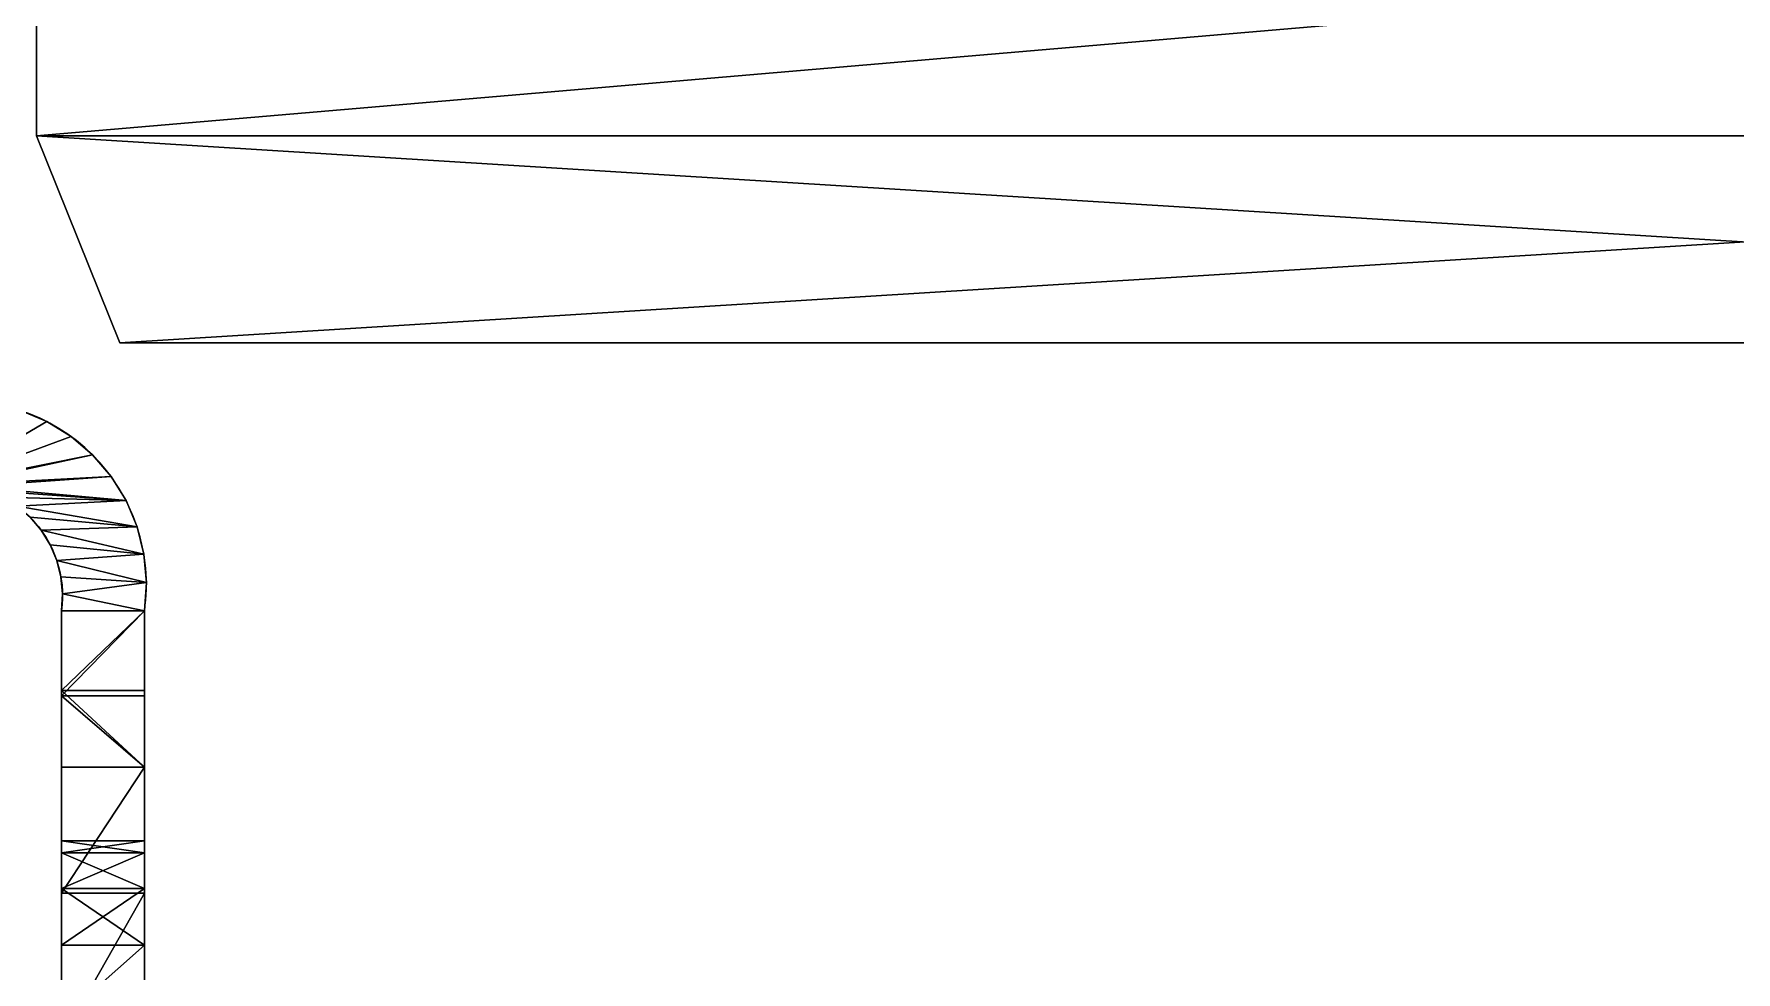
# Model space of a CAD drawing. Header units: millimetres. Extents: x 792 to 981, y 271 to 417.
# Drawn here: x 880.15 to 900.58, y 293.08 to 304.35 of the extents above; entities that cross this region are included whole.
import ezdxf

# ---------------------------------------------------------------- set-up
doc = ezdxf.new("R2010")
doc.units = ezdxf.units.MM

# ---------------------------------------------------------------- blocks, each defined once
blk = doc.blocks.new('Group_5')
for p, q in [((0.2202976248071948, 25.22003521172046, 80.00000011891669), (0.2202967056775165, 25.22003244934103)), ((0.2202967056775165, 25.22003244934103), (10.22029670567614, 25.22003244934076)), ((0.2202976248071948, 25.22003521172046, 80.00000011891669), (10.22029762480582, 25.22003521172019, 80.00000011891646)), ((10.22029762480582, 25.22003521172019, 80.00000011891646), (10.22029670567614, 25.22003244934076)), ((10.08801851248784, 23.17728234998452, 80.0000001188815), (10.08801759335816, 23.17727958760509)), ((9.191296783228608e-07, 21.81548699969649, 80.00000016865457), (0, 21.81548423731705, 4.977306264919434e-08)), ((10.27178611144172, 21.13851642735886, 80.00000011893006), (10.27178519231204, 21.13851366497943)), ((0.3064080014302675, 18.41760620919726, 80.00000022651528), (0.3064070823005892, 18.41760344681783, 1.07633789170336e-07)), ((10.76721923612166, 19.1523434649373, 80.00000011906103), (10.76721831699198, 19.15234070255787)), ((11.56250631333941, 17.26611562013817, 80.00000011927123), (11.56250539420974, 17.26611285775874)), ((1.132214754675237, 15.10739135622737, 80.00000029111956), (1.132213835545559, 15.10738859384794, 1.722380707391835e-07)), ((12.63868698083761, 15.52480226850152, 80.0000001195557), (12.63868606170793, 15.5247995061221)), ((13.97010411945157, 13.96991789315719, 80.00000011990763), (13.9701032003219, 13.96991513077776, 1.026129403669529e-09)), ((15.52501554200522, 12.63853234205009, 80.00000012031862), (15.52501462287554, 12.63852957967067, 1.43712259870199e-09)), ((2.457735637892935, 11.96375118046272, 80.00000036092739), (2.457734718763257, 11.96374841808329, 2.420458898200195e-07)), ((17.26635075572413, 11.56238704928159, 80.00000012077888), (17.26634983659445, 11.56238428690217, 1.897386248117527e-09)), ((19.15259475626618, 10.76713829065076, 80.00000012127745), (19.1525938371365, 10.76713552827133, 2.395956322231996e-09)), ((21.13877778292423, 10.27174551486521, 80.00000012180244), (21.13877686379455, 10.27174275248578, 2.920943842354973e-09)), ((25.22029669329412, 10.2203371812742, 3.999795339382217e-09), (25.220289189111, 0.2203371812769234, 7.810231057447936e-07)), ((25.2202976124238, 10.22033994365363, 80.00000012288129), (25.22029010824068, 0.2203399436563515, 80.0000008999046)), ((25.2202976124238, 10.22033994365363, 80.00000012288129), (25.22029669329412, 10.2203371812742, 3.999795339382217e-09)), ((4.251372949134854, 9.061623622575423, 80.00000043427467), (4.251372030005176, 9.061620860195994, 3.153931729116266e-07)), ((23.17754743833907, 10.08801933315918, 80.00000012234135), (23.17754651920939, 10.08801657077975, 3.459850717035806e-09)), ((6.470370049949538, 6.470189457271576, 80.00000050941293), (6.47036913081986, 6.470186694892147, 3.905314279961658e-07)), ((9.061830596036671, 4.251223165368663, 80.00000058455106), (9.061829676906992, 4.251220402989235, 4.656695702820457e-07)), ((11.96397947771505, 2.457620356745579, 80.00000065789794), (11.96397855858537, 2.457617594366151, 5.390164472984793e-07)), ((15.10763541196316, 1.132136847381994, 80.00000072770509), (15.10763449283348, 1.132134085002566, 6.088235895873595e-07)), ((18.41786008245875, 0.3063694483102082, 80.00000079230847), (18.41785916332907, 0.3063666859307801, 6.734269687669325e-07)), ((21.81574451549641, 2.762379428133954e-06, 80.00000085016806), (21.81574359636673, 0, 7.312865673014812e-07)), ((25.22029010824068, 0.2203399436563515, 80.0000008999046), (25.220289189111, 0.2203371812769234, 7.810231057447936e-07))]:
    blk.add_line(p, q)
blk.add_polyline3d([(25.220289189111, 0.2203371812769234, 7.810231057447936e-07), (21.81574359636673, 0, 7.312865673014812e-07), (18.41785916332907, 0.3063666859307801, 6.734269687669325e-07), (15.10763449283348, 1.132134085002566, 6.088235895873595e-07), (11.96397855858537, 2.457617594366151, 5.390164472984793e-07), (9.061829676906992, 4.251220402989235, 4.656695702820457e-07), (6.47036913081986, 6.470186694892147, 3.905314279961658e-07), (4.251372030005176, 9.061620860195994, 3.153931729116266e-07), (2.457734718763257, 11.96374841808329, 2.420458898200195e-07), (1.132213835545559, 15.10738859384794, 1.722380707391835e-07), (0.3064070823005892, 18.41760344681783, 1.07633789170336e-07), (0, 21.81548423731705, 4.977306264919434e-08), (0.2202967056775165, 25.22003244934103, 3.519318170219776e-11)])
at = {"extrusion": (1.561976564186232e-08, -1.561994585002258e-08, -0.9999999999999998)}
blk.add_arc((-22.09518084273304, 22.09518351048405, -80.00000050941127), 22.09694891776062, 261.8695570632296, 8.129761765065634, dxfattribs=at)
for centre in [(23.3445082584302, 23.34451063038865, -2.666477231103887e-09), (23.34450919870559, 23.34451339276808, 80.00000011621502)]:
    blk.add_arc(centre, 13.25754543551748, 171.8671832519301, 278.1339807028423)
mesh = blk.add_polyface()
corners = [(9.191296783228608e-07, 21.81548699969649, 80.00000016865457), (0.2202967056775165, 25.22003244934103), (0, 21.81548423731705, 4.977306264919434e-08), (0.2202976248071948, 25.22003521172046, 80.00000011891669)]
mesh.append_faces([[corners[k] for k in face] for face in [(0, 1, 2), (1, 0, 3)]], dxfattribs={"vtx0": -1})
mesh = blk.add_polyface()
corners = [(0.2202967056775165, 25.22003244934103), (0.3064070823005892, 18.41760344681783, 1.07633789170336e-07), (0, 21.81548423731705, 4.977306264919434e-08), (10.22029670567614, 25.22003244934076), (1.132213835545559, 15.10738859384794, 1.722380707391835e-07), (2.457734718763257, 11.96374841808329, 2.420458898200195e-07), (4.251372030005176, 9.061620860195994, 3.153931729116266e-07), (6.47036913081986, 6.470186694892147, 3.905314279961658e-07), (10.08801759335816, 23.17727958760509), (9.061829676906992, 4.251220402989235, 4.656695702820457e-07), (10.27178519231204, 21.13851366497943), (11.96397855858537, 2.457617594366151, 5.390164472984793e-07), (10.76721831699198, 19.15234070255787), (11.56250539420974, 17.26611285775874), (12.63868606170793, 15.5247995061221), (15.10763449283348, 1.132134085002566, 6.088235895873595e-07), (13.9701032003219, 13.96991513077776, 1.026129403669529e-09), (15.52501462287554, 12.63852957967067, 1.43712259870199e-09), (18.41785916332907, 0.3063666859307801, 6.734269687669325e-07), (17.26634983659445, 11.56238428690217, 1.897386248117527e-09), (19.1525938371365, 10.76713552827133, 2.395956322231996e-09), (21.81574359636673, 0, 7.312865673014812e-07), (21.13877686379455, 10.27174275248578, 2.920943842354973e-09), (23.17754651920939, 10.08801657077975, 3.459850717035806e-09), (25.220289189111, 0.2203371812769234, 7.810231057447936e-07), (25.22029669329412, 10.2203371812742, 3.999795339382217e-09)]
mesh.append_faces([[corners[k] for k in face] for face in [(0, 1, 2), (24, 23, 25)]], dxfattribs={"vtx0": -1})
mesh.append_faces([[corners[k] for k in face] for face in [(1, 3, 4), (4, 3, 5), (5, 3, 6), (6, 3, 7), (7, 8, 9), (9, 10, 11), (10, 9, 8), (11, 14, 15), (15, 17, 18), (18, 20, 21), (21, 23, 24)]], dxfattribs={"vtx0": -1, "vtx1": -1})
mesh.append_faces([[corners[k] for k in face] for face in [(1, 0, 3), (7, 3, 8), (11, 10, 12), (11, 12, 13), (11, 13, 14), (15, 14, 16), (15, 16, 17), (18, 17, 19), (18, 19, 20), (21, 20, 22), (21, 22, 23)]], dxfattribs={"vtx0": -1, "vtx2": -1})
mesh = blk.add_polyface()
corners = [(9.061830596036671, 4.251223165368663, 80.00000058455106), (10.27178611144172, 21.13851642735886, 80.00000011893006), (10.08801851248784, 23.17728234998452, 80.0000001188815), (11.96397947771505, 2.457620356745579, 80.00000065789794), (10.76721923612166, 19.1523434649373, 80.00000011906103), (11.56250631333941, 17.26611562013817, 80.00000011927123), (12.63868698083761, 15.52480226850152, 80.0000001195557), (15.10763541196316, 1.132136847381994, 80.00000072770509), (13.97010411945157, 13.96991789315719, 80.00000011990763), (15.52501554200522, 12.63853234205009, 80.00000012031862), (18.41786008245875, 0.3063694483102082, 80.00000079230847), (17.26635075572413, 11.56238704928159, 80.00000012077888), (19.15259475626618, 10.76713829065076, 80.00000012127745), (21.81574451549641, 2.762379428133954e-06, 80.00000085016806), (21.13877778292423, 10.27174551486521, 80.00000012180244), (23.17754743833907, 10.08801933315918, 80.00000012234135), (25.22029010824068, 0.2203399436563515, 80.0000008999046), (25.2202976124238, 10.22033994365363, 80.00000012288129), (0.3064080014302675, 18.41760620919726, 80.00000022651528), (0.2202976248071948, 25.22003521172046, 80.00000011891669), (9.191296783228608e-07, 21.81548699969649, 80.00000016865457), (10.22029762480582, 25.22003521172019, 80.00000011891646), (1.132214754675237, 15.10739135622737, 80.00000029111956), (2.457735637892935, 11.96375118046272, 80.00000036092739), (4.251372949134854, 9.061623622575423, 80.00000043427467), (6.470370049949538, 6.470189457271576, 80.00000050941293)]
mesh.append_faces([[corners[k] for k in face] for face in [(15, 16, 17), (18, 19, 20)]], dxfattribs={"vtx0": -1})
mesh.append_faces([[corners[k] for k in face] for face in [(1, 3, 4), (4, 3, 5), (5, 3, 6), (6, 7, 8), (8, 7, 9), (9, 10, 11), (11, 10, 12), (12, 13, 14), (14, 13, 15), (19, 18, 21), (21, 25, 2)]], dxfattribs={"vtx0": -1, "vtx1": -1})
mesh.append_faces([[corners[k] for k in face] for face in [(0, 1, 2), (1, 0, 3), (6, 3, 7), (9, 7, 10), (12, 10, 13), (15, 13, 16), (21, 18, 22), (21, 22, 23), (21, 23, 24), (21, 24, 25), (2, 25, 0)]], dxfattribs={"vtx0": -1, "vtx2": -1})
mesh = blk.add_polyface()
corners = [(0.2202967056775165, 25.22003244934103), (10.22029762480582, 25.22003521172019, 80.00000011891646), (10.22029670567614, 25.22003244934076), (0.2202976248071948, 25.22003521172046, 80.00000011891669)]
mesh.append_faces([[corners[k] for k in face] for face in [(0, 1, 2), (1, 0, 3)]], dxfattribs={"vtx0": -1})
mesh = blk.add_polyface()
corners = [(10.22029670567614, 25.22003244934076), (10.08801851248784, 23.17728234998452, 80.0000001188815), (10.08801759335816, 23.17727958760509), (10.22029762480582, 25.22003521172019, 80.00000011891646)]
mesh.append_faces([[corners[k] for k in face] for face in [(0, 1, 2), (1, 0, 3)]], dxfattribs={"vtx0": -1})
mesh = blk.add_polyface()
corners = [(10.08801759335816, 23.17727958760509), (10.27178611144172, 21.13851642735886, 80.00000011893006), (10.27178519231204, 21.13851366497943), (10.08801851248784, 23.17728234998452, 80.0000001188815)]
mesh.append_faces([[corners[k] for k in face] for face in [(0, 1, 2), (1, 0, 3)]], dxfattribs={"vtx0": -1})
mesh = blk.add_polyface()
corners = [(0.3064080014302675, 18.41760620919726, 80.00000022651528), (0, 21.81548423731705, 4.977306264919434e-08), (0.3064070823005892, 18.41760344681783, 1.07633789170336e-07), (9.191296783228608e-07, 21.81548699969649, 80.00000016865457)]
mesh.append_faces([[corners[k] for k in face] for face in [(0, 1, 2), (1, 0, 3)]], dxfattribs={"vtx0": -1})
mesh = blk.add_polyface()
corners = [(10.27178519231204, 21.13851366497943), (10.76721923612166, 19.1523434649373, 80.00000011906103), (10.76721831699198, 19.15234070255787), (10.27178611144172, 21.13851642735886, 80.00000011893006)]
mesh.append_faces([[corners[k] for k in face] for face in [(0, 1, 2), (1, 0, 3)]], dxfattribs={"vtx0": -1})
mesh = blk.add_polyface()
corners = [(1.132214754675237, 15.10739135622737, 80.00000029111956), (0.3064070823005892, 18.41760344681783, 1.07633789170336e-07), (1.132213835545559, 15.10738859384794, 1.722380707391835e-07), (0.3064080014302675, 18.41760620919726, 80.00000022651528)]
mesh.append_faces([[corners[k] for k in face] for face in [(0, 1, 2), (1, 0, 3)]], dxfattribs={"vtx0": -1})
mesh = blk.add_polyface()
corners = [(10.76721831699198, 19.15234070255787), (11.56250631333941, 17.26611562013817, 80.00000011927123), (11.56250539420974, 17.26611285775874), (10.76721923612166, 19.1523434649373, 80.00000011906103)]
mesh.append_faces([[corners[k] for k in face] for face in [(0, 1, 2), (1, 0, 3)]], dxfattribs={"vtx0": -1})
mesh = blk.add_polyface()
corners = [(11.56250539420974, 17.26611285775874), (12.63868698083761, 15.52480226850152, 80.0000001195557), (12.63868606170793, 15.5247995061221), (11.56250631333941, 17.26611562013817, 80.00000011927123)]
mesh.append_faces([[corners[k] for k in face] for face in [(0, 1, 2), (1, 0, 3)]], dxfattribs={"vtx0": -1})
mesh = blk.add_polyface()
corners = [(2.457735637892935, 11.96375118046272, 80.00000036092739), (1.132213835545559, 15.10738859384794, 1.722380707391835e-07), (2.457734718763257, 11.96374841808329, 2.420458898200195e-07), (1.132214754675237, 15.10739135622737, 80.00000029111956)]
mesh.append_faces([[corners[k] for k in face] for face in [(0, 1, 2), (1, 0, 3)]], dxfattribs={"vtx0": -1})
mesh = blk.add_polyface()
corners = [(12.63868606170793, 15.5247995061221), (13.97010411945157, 13.96991789315719, 80.00000011990763), (13.9701032003219, 13.96991513077776, 1.026129403669529e-09), (12.63868698083761, 15.52480226850152, 80.0000001195557)]
mesh.append_faces([[corners[k] for k in face] for face in [(0, 1, 2), (1, 0, 3)]], dxfattribs={"vtx0": -1})
mesh = blk.add_polyface()
corners = [(13.97010411945157, 13.96991789315719, 80.00000011990763), (15.52501462287554, 12.63852957967067, 1.43712259870199e-09), (13.9701032003219, 13.96991513077776, 1.026129403669529e-09), (15.52501554200522, 12.63853234205009, 80.00000012031862)]
mesh.append_faces([[corners[k] for k in face] for face in [(0, 1, 2), (1, 0, 3)]], dxfattribs={"vtx0": -1})
mesh = blk.add_polyface()
corners = [(15.52501554200522, 12.63853234205009, 80.00000012031862), (17.26634983659445, 11.56238428690217, 1.897386248117527e-09), (15.52501462287554, 12.63852957967067, 1.43712259870199e-09), (17.26635075572413, 11.56238704928159, 80.00000012077888)]
mesh.append_faces([[corners[k] for k in face] for face in [(0, 1, 2), (1, 0, 3)]], dxfattribs={"vtx0": -1})
mesh = blk.add_polyface()
corners = [(4.251372949134854, 9.061623622575423, 80.00000043427467), (2.457734718763257, 11.96374841808329, 2.420458898200195e-07), (4.251372030005176, 9.061620860195994, 3.153931729116266e-07), (2.457735637892935, 11.96375118046272, 80.00000036092739)]
mesh.append_faces([[corners[k] for k in face] for face in [(0, 1, 2), (1, 0, 3)]], dxfattribs={"vtx0": -1})
mesh = blk.add_polyface()
corners = [(17.26635075572413, 11.56238704928159, 80.00000012077888), (19.1525938371365, 10.76713552827133, 2.395956322231996e-09), (17.26634983659445, 11.56238428690217, 1.897386248117527e-09), (19.15259475626618, 10.76713829065076, 80.00000012127745)]
mesh.append_faces([[corners[k] for k in face] for face in [(0, 1, 2), (1, 0, 3)]], dxfattribs={"vtx0": -1})
mesh = blk.add_polyface()
corners = [(19.15259475626618, 10.76713829065076, 80.00000012127745), (21.13877686379455, 10.27174275248578, 2.920943842354973e-09), (19.1525938371365, 10.76713552827133, 2.395956322231996e-09), (21.13877778292423, 10.27174551486521, 80.00000012180244)]
mesh.append_faces([[corners[k] for k in face] for face in [(0, 1, 2), (1, 0, 3)]], dxfattribs={"vtx0": -1})
mesh = blk.add_polyface()
corners = [(21.13877778292423, 10.27174551486521, 80.00000012180244), (23.17754651920939, 10.08801657077975, 3.459850717035806e-09), (21.13877686379455, 10.27174275248578, 2.920943842354973e-09), (23.17754743833907, 10.08801933315918, 80.00000012234135)]
mesh.append_faces([[corners[k] for k in face] for face in [(0, 1, 2), (1, 0, 3)]], dxfattribs={"vtx0": -1})
mesh = blk.add_polyface()
corners = [(23.17754743833907, 10.08801933315918, 80.00000012234135), (25.22029669329412, 10.2203371812742, 3.999795339382217e-09), (23.17754651920939, 10.08801657077975, 3.459850717035806e-09), (25.2202976124238, 10.22033994365363, 80.00000012288129)]
mesh.append_faces([[corners[k] for k in face] for face in [(0, 1, 2), (1, 0, 3)]], dxfattribs={"vtx0": -1})
mesh = blk.add_polyface()
corners = [(25.22029669329412, 10.2203371812742, 3.999795339382217e-09), (25.22029010824068, 0.2203399436563515, 80.0000008999046), (25.220289189111, 0.2203371812769234, 7.810231057447936e-07), (25.2202976124238, 10.22033994365363, 80.00000012288129)]
mesh.append_faces([[corners[k] for k in face] for face in [(0, 1, 2), (1, 0, 3)]], dxfattribs={"vtx0": -1})
mesh = blk.add_polyface()
corners = [(6.470370049949538, 6.470189457271576, 80.00000050941293), (4.251372030005176, 9.061620860195994, 3.153931729116266e-07), (6.47036913081986, 6.470186694892147, 3.905314279961658e-07), (4.251372949134854, 9.061623622575423, 80.00000043427467)]
mesh.append_faces([[corners[k] for k in face] for face in [(0, 1, 2), (1, 0, 3)]], dxfattribs={"vtx0": -1})
mesh = blk.add_polyface()
corners = [(9.061829676906992, 4.251220402989235, 4.656695702820457e-07), (6.470370049949538, 6.470189457271576, 80.00000050941293), (6.47036913081986, 6.470186694892147, 3.905314279961658e-07), (9.061830596036671, 4.251223165368663, 80.00000058455106)]
mesh.append_faces([[corners[k] for k in face] for face in [(0, 1, 2), (1, 0, 3)]], dxfattribs={"vtx0": -1})
mesh = blk.add_polyface()
corners = [(11.96397855858537, 2.457617594366151, 5.390164472984793e-07), (9.061830596036671, 4.251223165368663, 80.00000058455106), (9.061829676906992, 4.251220402989235, 4.656695702820457e-07), (11.96397947771505, 2.457620356745579, 80.00000065789794)]
mesh.append_faces([[corners[k] for k in face] for face in [(0, 1, 2), (1, 0, 3)]], dxfattribs={"vtx0": -1})
mesh = blk.add_polyface()
corners = [(15.10763449283348, 1.132134085002566, 6.088235895873595e-07), (11.96397947771505, 2.457620356745579, 80.00000065789794), (11.96397855858537, 2.457617594366151, 5.390164472984793e-07), (15.10763541196316, 1.132136847381994, 80.00000072770509)]
mesh.append_faces([[corners[k] for k in face] for face in [(0, 1, 2), (1, 0, 3)]], dxfattribs={"vtx0": -1})
mesh = blk.add_polyface()
corners = [(18.41785916332907, 0.3063666859307801, 6.734269687669325e-07), (15.10763541196316, 1.132136847381994, 80.00000072770509), (15.10763449283348, 1.132134085002566, 6.088235895873595e-07), (18.41786008245875, 0.3063694483102082, 80.00000079230847)]
mesh.append_faces([[corners[k] for k in face] for face in [(0, 1, 2), (1, 0, 3)]], dxfattribs={"vtx0": -1})
mesh = blk.add_polyface()
corners = [(21.81574359636673, 0, 7.312865673014812e-07), (18.41786008245875, 0.3063694483102082, 80.00000079230847), (18.41785916332907, 0.3063666859307801, 6.734269687669325e-07), (21.81574451549641, 2.762379428133954e-06, 80.00000085016806)]
mesh.append_faces([[corners[k] for k in face] for face in [(0, 1, 2), (1, 0, 3)]], dxfattribs={"vtx0": -1})
mesh = blk.add_polyface()
corners = [(25.220289189111, 0.2203371812769234, 7.810231057447936e-07), (21.81574451549641, 2.762379428133954e-06, 80.00000085016806), (21.81574359636673, 0, 7.312865673014812e-07), (25.22029010824068, 0.2203399436563515, 80.0000008999046)]
mesh.append_faces([[corners[k] for k in face] for face in [(0, 1, 2), (1, 0, 3)]], dxfattribs={"vtx0": -1})
blk = doc.blocks.new('Group_3')
for p, q in [((100.8609997928508, 10.00168661668189, 103.260992276279), (100.8609922886675, 0.001686616684702358, 103.2609930533023)), ((100.8609997928602, 10.00168661668189, 42.7390077237306), (100.860992288677, 0.001686616684792597, 42.7390085007539)), ((107.1000075165711, 10.00168938064447, 136.2198544762699), (107.1000000123879, 0.001689380647282235, 136.2198552532932)), ((107.1000075165912, 10.00168385271931, 9.780145523741757), (107.100000012408, 0.001683852722122481, 9.78014630076505)), ((107.6620026101651, 10.00168661668189, 94.39775284399309), (107.6619951059819, 0.001686616684702358, 94.39775362101639)), ((107.6620026101719, 10.00168661668189, 51.60224715601867), (107.6619951059886, 0.001686616684702358, 51.60224793304196)), ((111.9372917096948, 10.00168661668189, 84.0762919168476), (111.9372842055116, 0.001686616684702358, 84.07629269387088)), ((111.9372917096982, 10.00168661668189, 61.92370808316551), (111.9372842055149, 0.001686616684702358, 61.9237088601888)), ((113.3955132045556, 10.00168661668189, 73.00000000000676), (113.3955057003723, 0.001686616684702358, 73.00000077703008)), ((122.2188025431913, 10.00168887344782, 124.6187950266262), (122.218795039008, 0.001688873450727613, 124.6187958036495)), ((122.2188025432075, 10.00168435991586, 21.38120497339019), (122.2187950390242, 0.001684359918767342, 21.38120575041349)), ((130.8090891638894, 10.00098085805022, 32.57628447473727), (130.8090816597062, 0.0009808580530346943, 32.57628525176057)), ((141.0000075165954, 9.999999999997184, 32.5762844811634), (130.8090891638894, 10.00098085805022, 32.57628447473727)), ((131.4593458690751, 10.0009829991127, 112.5762844877307), (131.4593383648919, 0.000982999115519334, 112.576285264754)), ((131.4593458690751, 10.0009829991127, 112.5762844877307), (141.0000075165954, 9.999999999997184, 112.5762844811634)), ((141.0000075165954, 9.999999999997184, 112.5762844811634), (141.0000000124121, 0, 112.5762852581867)), ((141.0000075165954, 9.999999999997184, 32.5762844811634), (141.0000000124121, 0, 32.5762852581867)), ((141.0000075165954, 9.999999999997184, 112.5762844811634), (141.0000075165954, 9.999999999997184, 32.5762844811634)), ((141.0000000124121, 0, 32.5762852581867), (130.8090816597062, 0.0009808580530346943, 32.57628525176057)), ((131.4593383648919, 0.000982999115519334, 112.576285264754), (141.0000000124121, 0, 112.5762852581867)), ((141.0000000124121, 0, 112.5762852581867), (141.0000000124121, 0, 32.5762852581867))]:
    blk.add_line(p, q)
for points in [[(9.740669164015802, 10.00098378880321, 112.5762844877046), (18.98121248995515, 10.00168887344791, 124.6187950266098), (34.1000075165713, 10.00168938064447, 136.2198544762583), (51.70621722408614, 10.00168969948152, 143.512585319099), (70.60000751656978, 10.00168980823098, 146), (89.49379780905413, 10.00168969948152, 143.512585319105), (107.1000075165711, 10.00168938064447, 136.2198544762699), (122.2188025431913, 10.00168887344782, 124.6187950266262), (131.4593458690751, 10.0009829991127, 112.5762844877307)], [(130.8090891638894, 10.00098085805022, 32.57628447473727), (122.2188025432075, 10.00168435991586, 21.38120497339019), (107.1000075165912, 10.00168385271931, 9.780145523741757), (89.49379780907641, 10.00168353388226, 2.487414680901002), (70.60000751659278, 10.0016834251328, 0), (51.70621722410852, 10.00168353388226, 2.487414680895012), (34.10000751659116, 10.0016838527194, 9.780145523730202), (18.98121248997139, 10.00168435991595, 21.38120497337387), (10.39092586920137, 10.00098162648531, 32.57628447476196)], [(91.99776036056265, 10.00168661668189, 110.0619950935907), (100.8609997928508, 10.00168661668189, 103.260992276279), (107.6620026101651, 10.00168661668189, 94.39775284399309), (111.9372917096948, 10.00168661668189, 84.0762919168476), (113.3955132045556, 10.00168661668189, 73.00000000000676), (111.9372917096982, 10.00168661668189, 61.92370808316551), (107.6620026101719, 10.00168661668189, 51.60224715601867), (100.8609997928602, 10.00168661668189, 42.7390077237306), (91.99776036057439, 10.00168661668189, 35.9380049064161)], [(130.8090816597062, 0.0009808580530346943, 32.57628525176057), (122.2187950390242, 0.001684359918767342, 21.38120575041349), (107.100000012408, 0.001683852722122481, 9.78014630076505), (89.49379030489321, 0.001683533885071142, 2.487415457924295), (70.60000001240948, 0.001683425135703231, 7.770232934856125e-07), (51.70620971992522, 0.001683533885071142, 2.4874154579183), (34.10000001240786, 0.00168385272221272, 9.780146300753493), (18.98120498578809, 0.001684359918767342, 21.38120575039715), (10.39091836501807, 0.0009816264881258973, 32.57628525178527)]]:
    blk.add_polyline3d(points)
at = {"extrusion": (2.108266347196506e-15, 0.9999999999976877, 2.150509189050705e-06)}
blk.add_circle((-70.60000001239803, 73.00000077322743, 0.001843603857318998), 42.79550568797444, dxfattribs=at)
at = {"extrusion": (-1.49199311589806e-05, 0.9999999998752576, -5.18465193667657e-06)}
blk.add_arc((-70.60000002970429, 73.00000077932545, 0.0002547899490769715), 73.00000000000001, 33.03558993195828, 146.9644100651974, dxfattribs=at)
mesh = blk.add_polyface()
corners = [(51.70621722410852, 10.00168353388226, 2.487414680895012), (89.49379780907641, 10.00168353388226, 2.487414680901002), (70.60000751659278, 10.0016834251328), (34.10000751659116, 10.0016838527194, 9.780145523730202), (107.1000075165912, 10.00168385271931, 9.780145523741757), (18.98121248997139, 10.00168435991595, 21.38120497337387), (122.2188025432075, 10.00168435991586, 21.38120497339019), (10.39092586920137, 10.00098162648531, 32.57628447476196), (70.6000075165881, 10.00168661668198, 30.20449431202557), (59.52371559974663, 10.00168661668198, 31.66271580688302), (57.31816571613482, 10.00083258476483, 32.57628448116506), (7.504858646711909e-06, 10.00027484194469, 32.57628447738236), (49.20225467259981, 10.00168661668198, 35.93800490640932), (40.33901524031183, 10.00168661668198, 42.73900772372102), (33.53801242299743, 10.00168661668198, 51.60224715600692), (7.504183118101082e-06, 10.00028328478086, 112.5762844851299), (29.26272332346766, 10.00168661668189, 61.92370808315241), (27.80450182860702, 10.00168661668189, 72.99999999999324), (29.26272332346442, 10.00168661668189, 84.07629191683449), (33.53801242299058, 10.00168661668189, 94.39775284398134), (40.33901524030226, 10.00168661668189, 103.2609922762694), (49.20225467258808, 10.00168661668189, 110.0619950935839), (55.27228621181469, 10.00083258476465, 112.5762844811651), (9.740669164015802, 10.00098378880321, 112.5762844877046), (59.52371559973364, 10.00168661668189, 114.3372841931135), (18.98121248995515, 10.00168887344791, 124.6187950266098), (70.60000751657455, 10.00168661668189, 115.7955056879745), (130.8090891638894, 10.00098085805022, 32.57628447473727), (81.67629943342901, 10.00168661668198, 31.66271580688653), (83.88184931703053, 10.00083258476483, 32.57628448116506), (141.0000075165954, 9.999999999997184, 32.5762844811634), (91.99776036057439, 10.00168661668189, 35.9380049064161), (100.8609997928602, 10.00168661668189, 42.7390077237306), (107.6620026101719, 10.00168661668189, 51.60224715601867), (141.0000075165954, 9.999999999997184, 112.5762844811634), (111.9372917096982, 10.00168661668189, 61.92370808316551), (113.3955132045556, 10.00168661668189, 73.00000000000676), (111.9372917096948, 10.00168661668189, 84.0762919168476), (107.6620026101651, 10.00168661668189, 94.39775284399309), (100.8609997928508, 10.00168661668189, 103.260992276279), (91.99776036056265, 10.00168661668189, 110.0619950935907), (85.92772882134723, 10.00083258476465, 112.5762844811651), (131.4593458690751, 10.0009829991127, 112.5762844877307), (81.67629943341583, 10.00168661668189, 114.337284193117), (122.2188025431913, 10.00168887344782, 124.6187950266262), (34.1000075165713, 10.00168938064447, 136.2198544762583), (107.1000075165711, 10.00168938064447, 136.2198544762699), (51.70621722408614, 10.00168969948152, 143.512585319099), (89.49379780905413, 10.00168969948152, 143.512585319105), (70.60000751656978, 10.00168980823098, 146)]
mesh.append_faces([[corners[k] for k in face] for face in [(0, 1, 2), (48, 47, 49)]], dxfattribs={"vtx0": -1})
mesh.append_faces([[corners[k] for k in face] for face in [(1, 3, 4), (4, 5, 6), (8, 7, 9), (9, 7, 10), (10, 11, 12), (12, 11, 13), (13, 11, 14), (14, 15, 16), (16, 15, 17), (17, 15, 18), (18, 15, 19), (19, 15, 20), (20, 15, 21), (21, 15, 22), (22, 23, 24), (24, 25, 26), (27, 29, 30), (30, 33, 34), (34, 41, 42), (42, 43, 44), (44, 45, 46), (46, 47, 48)]], dxfattribs={"vtx0": -1, "vtx1": -1})
mesh.append_faces([[corners[k] for k in face] for face in [(6, 7, 8), (44, 26, 25)]], dxfattribs={"vtx0": -1, "vtx1": -1, "vtx2": -1})
mesh.append_faces([[corners[k] for k in face] for face in [(1, 0, 3), (4, 3, 5), (6, 5, 7), (10, 7, 11), (14, 11, 15), (22, 15, 23), (24, 23, 25), (8, 27, 6), (27, 8, 28), (27, 28, 29), (30, 29, 31), (30, 31, 32), (30, 32, 33), (34, 33, 35), (34, 35, 36), (34, 36, 37), (34, 37, 38), (34, 38, 39), (34, 39, 40), (34, 40, 41), (42, 41, 43), (44, 43, 26), (44, 25, 45), (46, 45, 47)]], dxfattribs={"vtx0": -1, "vtx2": -1})
mesh = blk.add_polyface()
corners = [(107.1000000123879, 0.001689380647282235, 136.2198552532932), (89.49379780905413, 10.00168969948152, 143.512585319105), (89.49379030487083, 0.001689699484423812, 143.5125860961283), (107.1000075165711, 10.00168938064447, 136.2198544762699)]
mesh.append_faces([[corners[k] for k in face] for face in [(0, 1, 2), (1, 0, 3)]], dxfattribs={"vtx0": -1})
mesh = blk.add_polyface()
corners = [(89.49379780907641, 10.00168353388226, 2.487414680901002), (107.100000012408, 0.001683852722122481, 9.78014630076505), (89.49379030489321, 0.001683533885071142, 2.487415457924295), (107.1000075165912, 10.00168385271931, 9.780145523741757)]
mesh.append_faces([[corners[k] for k in face] for face in [(0, 1, 2), (1, 0, 3)]], dxfattribs={"vtx0": -1})
mesh = blk.add_polyface()
corners = [(91.99776036056265, 10.00168661668189, 110.0619950935907), (100.8609922886675, 0.001686616684702358, 103.2609930533023), (91.99775285637945, 0.001686616684702358, 110.061995870614), (100.8609997928508, 10.00168661668189, 103.260992276279)]
mesh.append_faces([[corners[k] for k in face] for face in [(0, 1, 2), (1, 0, 3)]], dxfattribs={"vtx0": -1})
mesh = blk.add_polyface()
corners = [(100.860992288677, 0.001686616684792597, 42.7390085007539), (91.99776036057439, 10.00168661668189, 35.9380049064161), (91.99775285639117, 0.001686616684792597, 35.9380056834394), (100.8609997928602, 10.00168661668189, 42.7390077237306)]
mesh.append_faces([[corners[k] for k in face] for face in [(0, 1, 2), (1, 0, 3)]], dxfattribs={"vtx0": -1})
mesh = blk.add_polyface()
corners = [(100.8609997928508, 10.00168661668189, 103.260992276279), (107.6619951059819, 0.001686616684702358, 94.39775362101639), (100.8609922886675, 0.001686616684702358, 103.2609930533023), (107.6620026101651, 10.00168661668189, 94.39775284399309)]
mesh.append_faces([[corners[k] for k in face] for face in [(0, 1, 2), (1, 0, 3)]], dxfattribs={"vtx0": -1})
mesh = blk.add_polyface()
corners = [(107.6620026101719, 10.00168661668189, 51.60224715601867), (100.860992288677, 0.001686616684792597, 42.7390085007539), (107.6619951059886, 0.001686616684702358, 51.60224793304196), (100.8609997928602, 10.00168661668189, 42.7390077237306)]
mesh.append_faces([[corners[k] for k in face] for face in [(0, 1, 2), (1, 0, 3)]], dxfattribs={"vtx0": -1})
mesh = blk.add_polyface()
corners = [(122.218795039008, 0.001688873450727613, 124.6187958036495), (107.1000075165711, 10.00168938064447, 136.2198544762699), (107.1000000123879, 0.001689380647282235, 136.2198552532932), (122.2188025431913, 10.00168887344782, 124.6187950266262)]
mesh.append_faces([[corners[k] for k in face] for face in [(0, 1, 2), (1, 0, 3)]], dxfattribs={"vtx0": -1})
mesh = blk.add_polyface()
corners = [(107.1000075165912, 10.00168385271931, 9.780145523741757), (122.2187950390242, 0.001684359918767342, 21.38120575041349), (107.100000012408, 0.001683852722122481, 9.78014630076505), (122.2188025432075, 10.00168435991586, 21.38120497339019)]
mesh.append_faces([[corners[k] for k in face] for face in [(0, 1, 2), (1, 0, 3)]], dxfattribs={"vtx0": -1})
mesh = blk.add_polyface()
corners = [(107.6620026101651, 10.00168661668189, 94.39775284399309), (111.9372842055116, 0.001686616684702358, 84.07629269387088), (107.6619951059819, 0.001686616684702358, 94.39775362101639), (111.9372917096948, 10.00168661668189, 84.0762919168476)]
mesh.append_faces([[corners[k] for k in face] for face in [(0, 1, 2), (1, 0, 3)]], dxfattribs={"vtx0": -1})
mesh = blk.add_polyface()
corners = [(111.9372917096982, 10.00168661668189, 61.92370808316551), (107.6619951059886, 0.001686616684702358, 51.60224793304196), (111.9372842055149, 0.001686616684702358, 61.9237088601888), (107.6620026101719, 10.00168661668189, 51.60224715601867)]
mesh.append_faces([[corners[k] for k in face] for face in [(0, 1, 2), (1, 0, 3)]], dxfattribs={"vtx0": -1})
mesh = blk.add_polyface()
corners = [(111.9372917096948, 10.00168661668189, 84.0762919168476), (113.3955057003723, 0.001686616684702358, 73.00000077703008), (111.9372842055116, 0.001686616684702358, 84.07629269387088), (113.3955132045556, 10.00168661668189, 73.00000000000676)]
mesh.append_faces([[corners[k] for k in face] for face in [(0, 1, 2), (1, 0, 3)]], dxfattribs={"vtx0": -1})
mesh = blk.add_polyface()
corners = [(113.3955132045556, 10.00168661668189, 73.00000000000676), (111.9372842055149, 0.001686616684702358, 61.9237088601888), (113.3955057003723, 0.001686616684702358, 73.00000077703008), (111.9372917096982, 10.00168661668189, 61.92370808316551)]
mesh.append_faces([[corners[k] for k in face] for face in [(0, 1, 2), (1, 0, 3)]], dxfattribs={"vtx0": -1})
mesh = blk.add_polyface()
corners = [(131.4593458690751, 10.0009829991127, 112.5762844877307), (122.218795039008, 0.001688873450727613, 124.6187958036495), (131.4593383648919, 0.000982999115519334, 112.576285264754), (122.2188025431913, 10.00168887344782, 124.6187950266262)]
mesh.append_faces([[corners[k] for k in face] for face in [(0, 1, 2), (1, 0, 3)]], dxfattribs={"vtx0": -1})
mesh = blk.add_polyface()
corners = [(122.2187950390242, 0.001684359918767342, 21.38120575041349), (130.8090891638894, 10.00098085805022, 32.57628447473727), (130.8090816597062, 0.0009808580530346943, 32.57628525176057), (122.2188025432075, 10.00168435991586, 21.38120497339019)]
mesh.append_faces([[corners[k] for k in face] for face in [(0, 1, 2), (1, 0, 3)]], dxfattribs={"vtx0": -1})
mesh = blk.add_polyface()
corners = [(130.8090891638894, 10.00098085805022, 32.57628447473727), (141.0000000124121, 0, 32.5762852581867), (130.8090816597062, 0.0009808580530346943, 32.57628525176057), (141.0000075165954, 9.999999999997184, 32.5762844811634)]
mesh.append_faces([[corners[k] for k in face] for face in [(0, 1, 2), (1, 0, 3)]], dxfattribs={"vtx0": -1})
mesh = blk.add_polyface()
corners = [(141.0000000124121, 0, 112.5762852581867), (131.4593458690751, 10.0009829991127, 112.5762844877307), (131.4593383648919, 0.000982999115519334, 112.576285264754), (141.0000075165954, 9.999999999997184, 112.5762844811634)]
mesh.append_faces([[corners[k] for k in face] for face in [(0, 1, 2), (1, 0, 3)]], dxfattribs={"vtx0": -1})
mesh = blk.add_polyface()
corners = [(141.0000075165954, 9.999999999997184, 32.5762844811634), (141.0000000124121, 0, 112.5762852581867), (141.0000000124121, 0, 32.5762852581867), (141.0000075165954, 9.999999999997184, 112.5762844811634)]
mesh.append_faces([[corners[k] for k in face] for face in [(0, 1, 2), (1, 0, 3)]], dxfattribs={"vtx0": -1})
mesh = blk.add_polyface()
corners = [(130.8090816597062, 0.0009808580530346943, 32.57628525176057), (70.60000001240479, 0.001686616684792597, 30.20449508904886), (122.2187950390242, 0.001684359918767342, 21.38120575041349), (81.6762919292457, 0.001686616684792597, 31.66271658390983), (83.88184181284723, 0.0008325847676445619, 32.57628525818836), (141.0000000124121, 0, 32.5762852581867), (91.99775285639117, 0.001686616684792597, 35.9380056834394), (100.860992288677, 0.001686616684792597, 42.7390085007539), (107.6619951059886, 0.001686616684702358, 51.60224793304196), (141.0000000124121, 0, 112.5762852581867), (111.9372842055149, 0.001686616684702358, 61.9237088601888), (113.3955057003723, 0.001686616684702358, 73.00000077703008), (111.9372842055116, 0.001686616684702358, 84.07629269387088), (107.6619951059819, 0.001686616684702358, 94.39775362101639), (100.8609922886675, 0.001686616684702358, 103.2609930533023), (91.99775285637945, 0.001686616684702358, 110.061995870614), (85.92772131716403, 0.000832584767464084, 112.5762852581883), (131.4593383648919, 0.000982999115519334, 112.576285264754), (81.67629192923262, 0.001686616684702358, 114.3372849701403), (122.218795039008, 0.001688873450727613, 124.6187958036495), (70.60000001239125, 0.001686616684702358, 115.7955064649977), (18.98120498577185, 0.001688873450727613, 124.6187958036331), (34.10000001238801, 0.001689380647282235, 136.2198552532816), (107.1000000123879, 0.001689380647282235, 136.2198552532932), (51.70620971990284, 0.001689699484423812, 143.5125860961223), (89.49379030487083, 0.001689699484423812, 143.5125860961283), (70.60000001238656, 0.001689808233791723, 146.0000007770233), (89.49379030489321, 0.001683533885071142, 2.487415457924295), (51.70620971992522, 0.001683533885071142, 2.4874154579183), (70.60000001240948, 0.001683425135703231, 7.770232934856125e-07), (34.10000001240786, 0.00168385272221272, 9.780146300753493), (107.100000012408, 0.001683852722122481, 9.78014630076505), (18.98120498578809, 0.001684359918767342, 21.38120575039715), (10.39091836501807, 0.0009816264881258973, 32.57628525178527), (59.52370809556334, 0.001686616684792597, 31.66271658390632), (57.31815821195152, 0.0008325847676445619, 32.57628525818836), (6.753481329724308e-10, 0.0002748419475082642, 32.57628525440565), (49.20224716841669, 0.001686616684792597, 35.93800568343261), (40.33900773612853, 0.001686616684792597, 42.73900850074432), (33.53800491881414, 0.001686616684792597, 51.60224793303021), (0, 0.000283284783677118, 112.5762852621532), (29.26271581928437, 0.001686616684792597, 61.92370886017569), (27.80449432442372, 0.001686616684792597, 73.00000077701652), (29.26271581928112, 0.001686616684702358, 84.0762926938578), (33.53800491880746, 0.001686616684702358, 94.39775362100463), (40.33900773611914, 0.001686616684702358, 103.2609930532927), (49.20224716840478, 0.001686616684702358, 110.0619958706072), (55.27227870763139, 0.000832584767464084, 112.5762852581883), (9.740661659832504, 0.0009837888060289402, 112.5762852647279), (59.52370809555034, 0.001686616684702358, 114.3372849701368)]
mesh.append_faces([[corners[k] for k in face] for face in [(24, 25, 26), (27, 28, 29)]], dxfattribs={"vtx0": -1})
mesh.append_faces([[corners[k] for k in face] for face in [(0, 1, 2), (1, 0, 3), (3, 0, 4), (4, 5, 6), (6, 5, 7), (7, 5, 8), (8, 9, 10), (10, 9, 11), (11, 9, 12), (12, 9, 13), (13, 9, 14), (14, 9, 15), (15, 9, 16), (16, 17, 18), (18, 19, 20), (21, 19, 22), (22, 23, 24), (28, 27, 30), (30, 31, 32), (32, 2, 33), (33, 35, 36), (36, 39, 40), (40, 47, 48), (48, 49, 21)]], dxfattribs={"vtx0": -1, "vtx1": -1})
mesh.append_faces([[corners[k] for k in face] for face in [(20, 19, 21), (33, 2, 1)]], dxfattribs={"vtx0": -1, "vtx1": -1, "vtx2": -1})
mesh.append_faces([[corners[k] for k in face] for face in [(4, 0, 5), (8, 5, 9), (16, 9, 17), (18, 17, 19), (22, 19, 23), (24, 23, 25), (30, 27, 31), (32, 31, 2), (33, 1, 34), (33, 34, 35), (36, 35, 37), (36, 37, 38), (36, 38, 39), (40, 39, 41), (40, 41, 42), (40, 42, 43), (40, 43, 44), (40, 44, 45), (40, 45, 46), (40, 46, 47), (48, 47, 49), (21, 49, 20)]], dxfattribs={"vtx0": -1, "vtx2": -1})
blk = doc.blocks.new('Group_7')
at = {"color": 163, "true_color": 0x7c8ab5, "extrusion": (0, 0, -1), "xscale": 0.09999999999999999, "yscale": 0.09999999999999999, "zscale": -0.09999999999999999}
blk.add_blockref('Group_5', (-19.14405802288934, 0, -3.257628436224858), dxfattribs=at)
at = {"color": 163, "true_color": 0x7c8ab5, "xscale": 0.09999999999999999, "yscale": 0.09999999999999999, "zscale": 0.09999999999999999}
blk.add_blockref('Group_3', (2.522029010824074, 0.02200566588726067), dxfattribs=at)
blk = doc.blocks.new('Group_2')
blk.add_blockref('Group_7', (10.15797023751928, 2.433996478827976, 3.962779183407106))
blk = doc.blocks.new('Component')
for p, q in [((41, 20, 2.488052916592808), (0, 20, 2.488052916592808)), ((0, 20, 2.488052916592808), (0.9999999999999981, 19)), ((0, 20, 2.488052916592808), (0, 0, 2.488052916592808)), ((0, 20, 2.488052916592808), (0, 20, 6)), ((40, 19), (0.9999999999999981, 19)), ((0.9999999999999981, 19), (0.9999999999999981, 0.9999999999999981)), ((0, 0, 2.488052916592808), (0.9999999999999981, 0.9999999999999981)), ((0.9999999999999981, 0.9999999999999981), (40, 0.9999999999999981)), ((0, 0, 2.488052916592808), (41, 0, 2.488052916592808)), ((0, 0, 2.488052916592808), (0, 0, 6))]:
    blk.add_line(p, q)
mesh = blk.add_polyface()
corners = [(0, 20, 2.488052916592808), (40, 19), (0.9999999999999981, 19), (41, 20, 2.488052916592808)]
mesh.append_faces([[corners[k] for k in face] for face in [(0, 1, 2), (1, 0, 3)]], dxfattribs={"vtx0": -1})
mesh = blk.add_polyface()
corners = [(0, 20, 2.488052916592808), (0.9999999999999981, 0.9999999999999981), (0, 0, 2.488052916592808), (0.9999999999999981, 19)]
mesh.append_faces([[corners[k] for k in face] for face in [(0, 1, 2), (1, 0, 3)]], dxfattribs={"vtx0": -1})
mesh = blk.add_polyface()
corners = [(0, 20, 6), (41, 20, 2.488052916592808), (0, 20, 2.488052916592808), (40.99999999999999, 20, 6)]
mesh.append_faces([[corners[k] for k in face] for face in [(0, 1, 2), (1, 0, 3)]], dxfattribs={"vtx0": -1})
mesh = blk.add_polyface()
corners = [(0, 20, 6), (0, 12.5, 4), (0, 12.5, 6), (0, 7.5, 6), (0, 0, 2.488052916592808), (0, 0, 6), (0, 7.5, 4), (0, 20, 2.488052916592808)]
mesh.append_faces([[corners[k] for k in face] for face in [(0, 1, 2), (3, 4, 5)]], dxfattribs={"vtx0": -1})
mesh.append_faces([[corners[k] for k in face] for face in [(4, 6, 7), (7, 1, 0)]], dxfattribs={"vtx0": -1, "vtx1": -1})
mesh.append_faces([[corners[k] for k in face] for face in [(4, 3, 6), (7, 6, 1)]], dxfattribs={"vtx0": -1, "vtx2": -1})
mesh = blk.add_polyface()
corners = [(40, 19), (0.9999999999999981, 0.9999999999999981), (0.9999999999999981, 19), (40, 0.9999999999999981)]
mesh.append_faces([[corners[k] for k in face] for face in [(0, 1, 2), (1, 0, 3)]], dxfattribs={"vtx0": -1})
mesh = blk.add_polyface()
corners = [(41, 0, 2.488052916592808), (0.9999999999999981, 0.9999999999999981), (40, 0.9999999999999981), (0, 0, 2.488052916592808)]
mesh.append_faces([[corners[k] for k in face] for face in [(0, 1, 2), (1, 0, 3)]], dxfattribs={"vtx0": -1})
mesh = blk.add_polyface()
corners = [(40.99999999999999, 0, 6), (0, 0, 2.488052916592808), (41, 0, 2.488052916592808), (0, 0, 6)]
mesh.append_faces([[corners[k] for k in face] for face in [(0, 1, 2), (1, 0, 3)]], dxfattribs={"vtx0": -1})

msp = doc.modelspace()

# ---------------------------------------------------------------- block references
at = {"extrusion": (0, 1, -1.83697019872103e-16), "rotation": 180}
msp.add_blockref('Component', (-880.1732243500467, 24.99998078490254, 300.6340480197342), dxfattribs=at)
at = {"color": 2, "rotation": 90}
msp.add_blockref('Group_2', (883.9291646451477, 270.6340480197335, 5.000000000000001), dxfattribs=at)

doc.saveas('drawing.dxf')
